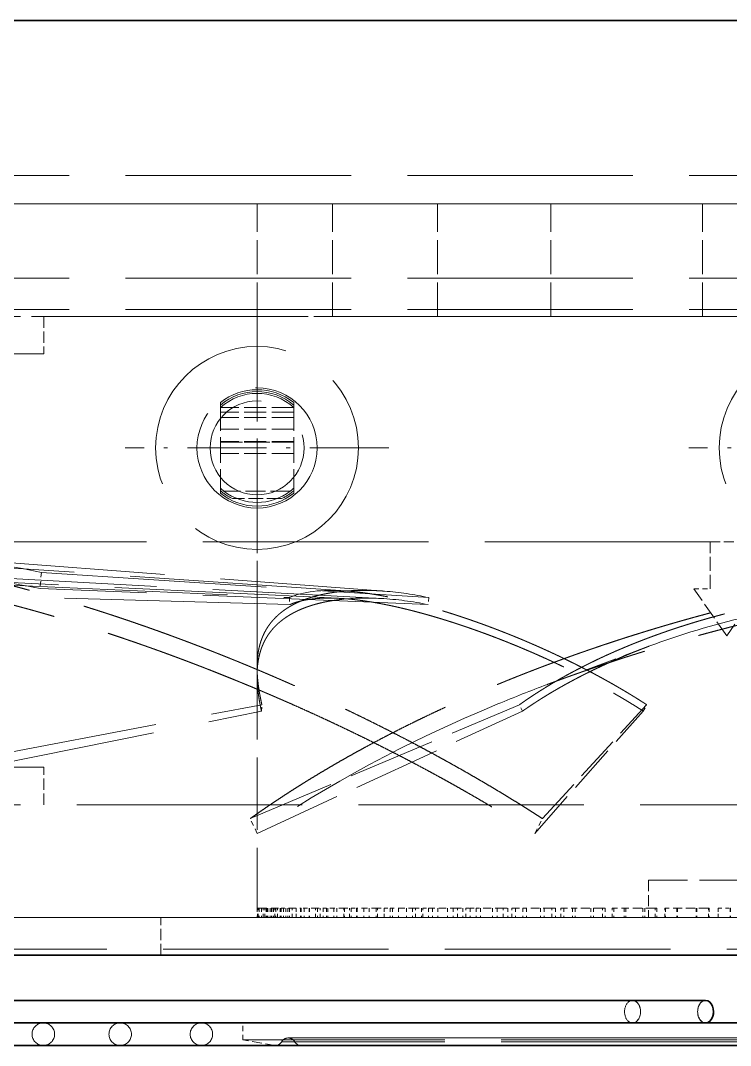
# Model space of a CAD drawing. Extents: x 23 to 587, y 4 to 413.
# Drawn here: x 293.61 to 312.51, y 299.08 to 326.36 of the extents above; entities that cross this region are included whole.
import ezdxf

# ---------------------------------------------------------------- set-up
doc = ezdxf.new("R2010")
doc.units = 0
doc.linetypes.add('DASHDOT', pattern=[18.5, 12, -3, 0.5, -3])
doc.linetypes.add('DASHED', pattern=[15, 12, -3])
doc.layers.get('0').update_dxf_attribs({"lineweight": 13})

# ---------------------------------------------------------------- blocks, each defined once
blk = doc.blocks.new('BLOCK390')
at = {"color": 7, "linetype": 'DASHDOT', "lineweight": 13, "ltscale": 0.351}
for p, q in [((389.39, -81.78), (389.39, -95.82)), ((396.41, -88.8), (382.37, -88.8))]:
    blk.add_line(p, q, dxfattribs=at)
blk = doc.blocks.new('BLOCK392')
at = {"color": 7, "linetype": 'DASHDOT', "lineweight": 13, "ltscale": 0.351}
for p, q in [((419.39, -81.78), (419.39, -95.82)), ((426.41, -88.8), (412.37, -88.8))]:
    blk.add_line(p, q, dxfattribs=at)
blk = doc.blocks.new('BLOCK398')
at = {"color": 7, "lineweight": 35}
for p, q in [((-67.61, -66.05), (556.39, -66.05)), ((-65.61, -115.8), (554.39, -115.8)), ((369.756, -118.208), (413.267, -118.208)), ((414.39, -119.408), (365.39, -119.408)), ((463.39, -119.408), (414.39, -119.408)), ((365.274, -120.608), (414.39, -120.608)), ((414.39, -120.608), (365.274, -120.608)), ((365.274, -120.608), (414.39, -120.608)), ((414.39, -120.608), (365.274, -120.608)), ((365.274, -120.608), (414.39, -120.608)), ((414.39, -120.608), (365.274, -120.608)), ((367.96, -120.608), (414.39, -120.608)), ((414.39, -120.608), (367.96, -120.608)), ((373.128, -120.608), (414.39, -120.608)), ((414.39, -120.608), (373.128, -120.608)), ((378.01, -120.608), (414.39, -120.608)), ((414.39, -120.608), (378.01, -120.608)), ((382.105, -120.608), (414.39, -120.608)), ((414.39, -120.608), (382.105, -120.608)), ((386.425, -120.608), (414.39, -120.608)), ((414.39, -120.608), (386.425, -120.608)), ((414.39, -120.608), (390.354, -120.608)), ((414.39, -120.608), (390.354, -120.608)), ((414.39, -120.608), (391.739, -120.608)), ((463.506, -120.608), (414.39, -120.608)), ((414.39, -120.608), (463.506, -120.608)), ((463.506, -120.608), (414.39, -120.608)), ((414.39, -120.608), (463.506, -120.608)), ((463.506, -120.608), (414.39, -120.608)), ((414.39, -120.608), (463.506, -120.608)), ((460.82, -120.608), (414.39, -120.608)), ((414.39, -120.608), (460.82, -120.608)), ((455.652, -120.608), (414.39, -120.608)), ((414.39, -120.608), (455.652, -120.608)), ((450.77, -120.608), (414.39, -120.608)), ((414.39, -120.608), (450.77, -120.608)), ((446.676, -120.608), (414.39, -120.608)), ((414.39, -120.608), (446.676, -120.608)), ((442.356, -120.608), (414.39, -120.608)), ((414.39, -120.608), (442.356, -120.608)), ((438.426, -120.608), (414.39, -120.608)), ((438.426, -120.608), (414.39, -120.608)), ((437.041, -120.608), (414.39, -120.608))]:
    blk.add_line(p, q, dxfattribs=at)
at = {"color": 7, "linetype": 'DASHED', "lineweight": 13}
for p, q in [((454.39, -74.3), (374.39, -74.3)), ((14.39, -75.8), (474.39, -75.8)), ((466.79, -75.8), (361.99, -75.8)), ((454.39, -75.8), (374.39, -75.8)), ((-67.61, -79.759), (556.39, -79.759)), ((-67.61, -79.759), (556.39, -79.759)), ((-67.61, -81.441), (556.39, -81.441)), ((389.39, -81.8), (360.079, -81.8)), ((466.79, -81.8), (361.99, -81.8)), ((416.275, -81.8), (393.41, -81.8)), ((413.508, -93.8), (294.39, -93.8)), ((367.673, -94.601), (394.079, -96.409)), ((372.492, -94.636), (396.173, -96.424)), ((360.848, -95.431), (391.111, -96.77)), ((377.907, -95.431), (398.528, -96.77)), ((366.838, -95.511), (393.715, -96.805)), ((372.049, -95.531), (395.981, -96.814)), ((391.125, -97.142), (360.881, -96.287)), ((398.497, -97.142), (377.836, -96.287)), ((357.476, -108.534), (389.645, -102.467)), ((357.417, -109.316), (389.619, -102.807)), ((466.79, -107.8), (361.99, -107.8)), ((-65.61, -113.8), (554.39, -113.8)), ((466.79, -113.8), (361.99, -113.8)), ((-65.61, -115.482), (554.39, -115.482)), ((365.817, -118.208), (409.378, -118.208)), ((368.499, -118.208), (409.378, -118.208)), ((369.706, -118.208), (413.267, -118.208)), ((353.99, -119.408), (414.39, -119.408)), ((358.326, -119.408), (414.39, -119.408)), ((414.39, -119.408), (358.326, -119.408)), ((362.905, -119.408), (414.39, -119.408)), ((414.39, -119.408), (362.905, -119.408)), ((365.817, -119.408), (409.378, -119.408)), ((367.96, -119.408), (414.39, -119.408)), ((414.39, -119.408), (367.96, -119.408)), ((369.706, -119.408), (413.267, -119.408)), ((369.805, -119.408), (409.378, -119.408)), ((373.128, -119.408), (414.39, -119.408)), ((414.39, -119.408), (373.128, -119.408)), ((373.697, -119.408), (413.267, -119.408)), ((378.01, -119.408), (414.39, -119.408)), ((414.39, -119.408), (378.01, -119.408)), ((382.105, -119.408), (414.39, -119.408)), ((414.39, -119.408), (382.105, -119.408)), ((386.425, -119.408), (414.39, -119.408)), ((414.39, -119.408), (386.425, -119.408)), ((414.39, -119.408), (388.64, -119.408)), ((414.39, -119.408), (474.79, -119.408)), ((470.454, -119.408), (414.39, -119.408)), ((414.39, -119.408), (470.454, -119.408)), ((465.875, -119.408), (414.39, -119.408)), ((414.39, -119.408), (465.875, -119.408)), ((460.82, -119.408), (414.39, -119.408)), ((414.39, -119.408), (460.82, -119.408)), ((455.652, -119.408), (414.39, -119.408)), ((414.39, -119.408), (455.652, -119.408)), ((450.77, -119.408), (414.39, -119.408)), ((414.39, -119.408), (450.77, -119.408)), ((446.676, -119.408), (414.39, -119.408)), ((414.39, -119.408), (446.676, -119.408)), ((442.356, -119.408), (414.39, -119.408)), ((414.39, -119.408), (442.356, -119.408)), ((440.14, -119.408), (414.39, -119.408)), ((414.39, -120.306), (388.64, -120.306)), ((414.39, -120.306), (388.64, -120.306)), ((414.39, -120.408), (390.7, -120.408)), ((414.39, -120.408), (390.7, -120.408)), ((391.047, -120.208), (414.39, -120.208)), ((414.39, -120.208), (391.047, -120.208)), ((414.39, -120.408), (391.393, -120.408)), ((414.39, -120.408), (391.393, -120.408)), ((437.733, -120.208), (414.39, -120.208)), ((414.39, -120.208), (437.733, -120.208)), ((440.14, -120.306), (414.39, -120.306)), ((440.14, -120.306), (414.39, -120.306)), ((438.08, -120.408), (414.39, -120.408)), ((438.08, -120.408), (414.39, -120.408)), ((437.387, -120.408), (414.39, -120.408)), ((437.387, -120.408), (414.39, -120.408))]:
    blk.add_line(p, q, dxfattribs=at)
at = {"color": 7, "linetype": 'DASHED', "lineweight": 13, "ltscale": 0.15}
for p, q in [((389.39, -81.8), (389.39, -75.8)), ((393.41, -81.8), (393.41, -75.8)), ((398.996, -81.8), (398.996, -75.8)), ((405.028, -81.8), (405.028, -75.8)), ((413.105, -81.8), (413.105, -75.8))]:
    blk.add_line(p, q, dxfattribs=at)
at = {"color": 7, "linetype": 'DASHED', "lineweight": 13, "ltscale": 0.05}
for p, q in [((378.036, -81.8), (378.036, -83.8)), ((378.036, -81.8), (378.036, -83.8)), ((378.036, -107.8), (378.036, -105.8)), ((378.036, -107.8), (378.036, -105.8)), ((410.223, -111.8), (410.223, -113.8)), ((384.27, -115.8), (384.27, -113.8)), ((384.27, -115.8), (384.27, -113.8))]:
    blk.add_line(p, q, dxfattribs=at)
at = {"color": 7, "linetype": 'DASHED', "lineweight": 13, "ltscale": 0.100511}
blk.add_line((389.39, -81.8), (393.41, -81.8), dxfattribs=at)
at = {"color": 7, "linetype": 'DASHED', "lineweight": 13, "ltscale": 0.466914}
blk.add_line((389.39, -81.8), (389.39, -100.477), dxfattribs=at)
at = {"color": 7, "linetype": 'DASHED', "lineweight": 13, "ltscale": 0.28117}
blk.add_line((405.028, -81.8), (416.275, -81.8), dxfattribs=at)
at = {"color": 7, "linetype": 'DASHED', "lineweight": 13, "ltscale": 0.266794}
for p, q in [((367.364, -83.8), (378.036, -83.8)), ((367.364, -105.8), (378.036, -105.8))]:
    blk.add_line(p, q, dxfattribs=at)
at = {"color": 7, "linetype": 'DASHED', "lineweight": 13, "ltscale": 0.003252}
for p, q in [((387.44, -86.52), (387.44, -86.39)), ((391.34, -86.52), (391.34, -86.39)), ((387.44, -91.21), (387.44, -91.08)), ((391.34, -91.21), (391.34, -91.08))]:
    blk.add_line(p, q, dxfattribs=at)
at = {"color": 7, "linetype": 'DASHED', "lineweight": 13, "ltscale": 0.11399}
for p, q in [((387.44, -86.52), (387.44, -91.08)), ((391.34, -86.52), (391.34, -91.08))]:
    blk.add_line(p, q, dxfattribs=at)
at = {"color": 7, "linetype": 'DASHED', "lineweight": 13, "ltscale": 0.0975}
for p, q in [((391.34, -86.653), (387.44, -86.653)), ((391.34, -86.9), (387.44, -86.9)), ((391.34, -87.184), (387.44, -87.184)), ((391.34, -87.8), (387.44, -87.8)), ((391.34, -88.455), (387.44, -88.455)), ((387.44, -88.499), (391.34, -88.499)), ((391.34, -88.5), (387.44, -88.5)), ((391.34, -89.1), (387.44, -89.1))]:
    blk.add_line(p, q, dxfattribs=at)
at = {"color": 7, "linetype": 'DASHED', "lineweight": 13, "ltscale": 0.088318}
blk.add_line((391.156, -91.1), (387.624, -91.1), dxfattribs=at)
at = {"color": 7, "linetype": 'DASHED', "lineweight": 13, "ltscale": 0.065383}
blk.add_line((390.698, -91.5), (388.082, -91.5), dxfattribs=at)
at = {"color": 7, "linetype": 'DASHED', "lineweight": 13, "ltscale": 0.044082}
blk.add_line((413.508, -93.8), (415.272, -93.8), dxfattribs=at)
at = {"color": 7, "linetype": 'DASHED', "lineweight": 13, "ltscale": 0.0625}
blk.add_line((413.508, -96.3), (413.508, -93.8), dxfattribs=at)
at = {"color": 7, "linetype": 'DASHED', "lineweight": 13, "ltscale": 0.021477}
blk.add_line((377.907, -95.431), (377.837, -96.287), dxfattribs=at)
at = {"color": 7, "linetype": 'DASHED', "lineweight": 13, "ltscale": 0.021722}
blk.add_line((412.64, -96.3), (413.508, -96.3), dxfattribs=at)
at = {"color": 7, "linetype": 'DASHED', "lineweight": 13, "ltscale": 0.076298}
for p, q in [((414.39, -98.8), (412.64, -96.3)), ((416.141, -96.3), (414.39, -98.8))]:
    blk.add_line(p, q, dxfattribs=at)
at = {"color": 7, "linetype": 'DASHED', "lineweight": 13, "ltscale": 0.009313}
blk.add_line((391.111, -96.77), (391.125, -97.142), dxfattribs=at)
at = {"color": 7, "linetype": 'DASHED', "lineweight": 13, "ltscale": 0.009338}
blk.add_line((398.528, -96.77), (398.497, -97.142), dxfattribs=at)
at = {"color": 7, "linetype": 'DASHED', "lineweight": 13, "ltscale": 0.144112}
blk.add_line((404.844, -101.39), (410.24, -99.361), dxfattribs=at)
at = {"color": 7, "linetype": 'DASHED', "lineweight": 13, "ltscale": 0.320586}
blk.add_line((389.39, -100.477), (389.39, -113.3), dxfattribs=at)
at = {"color": 7, "linetype": 'DASHED', "lineweight": 13, "ltscale": 0.389281}
blk.add_line((389.018, -108.534), (403.359, -102.467), dxfattribs=at)
at = {"color": 7, "linetype": 'DASHED', "lineweight": 13, "ltscale": 0.008524}
blk.add_line((389.619, -102.807), (389.645, -102.467), dxfattribs=at)
at = {"color": 7, "linetype": 'DASHED', "lineweight": 13, "ltscale": 0.009447}
blk.add_line((403.524, -102.807), (403.359, -102.467), dxfattribs=at)
at = {"color": 7, "linetype": 'DASHED', "lineweight": 13, "ltscale": 0.205411}
blk.add_line((404.587, -108.534), (410.128, -102.467), dxfattribs=at)
at = {"color": 7, "linetype": 'DASHED', "lineweight": 13, "ltscale": 0.009625}
blk.add_line((409.947, -102.807), (410.128, -102.467), dxfattribs=at)
at = {"color": 7, "linetype": 'DASHED', "lineweight": 13, "ltscale": 0.388846}
blk.add_line((389.397, -109.316), (403.524, -102.807), dxfattribs=at)
at = {"color": 7, "linetype": 'DASHED', "lineweight": 13, "ltscale": 0.217551}
blk.add_line((404.172, -109.316), (409.947, -102.807), dxfattribs=at)
at = {"color": 7, "linetype": 'DASHED', "lineweight": 13, "ltscale": 0.021727}
blk.add_line((389.397, -109.316), (389.018, -108.534), dxfattribs=at)
at = {"color": 7, "linetype": 'DASHED', "lineweight": 13, "ltscale": 0.022136}
blk.add_line((404.172, -109.316), (404.587, -108.534), dxfattribs=at)
at = {"color": 7, "linetype": 'DASHED', "lineweight": 13, "ltscale": 9.05629e-05}
blk.add_line((410.227, -111.8), (410.223, -111.8), dxfattribs=at)
at = {"color": 7, "linetype": 'DASHED', "lineweight": 13, "ltscale": 0.208243}
blk.add_line((418.557, -111.8), (410.227, -111.8), dxfattribs=at)
at = {"color": 7, "linetype": 'DASHED', "lineweight": 13, "ltscale": 0.000683011}
blk.add_line((389.417, -113.3), (389.39, -113.3), dxfattribs=at)
at = {"color": 7, "linetype": 'DASHED', "lineweight": 13, "ltscale": 0.0125}
for p, q in [((389.395, -113.3), (389.395, -113.8)), ((389.417, -113.8), (389.417, -113.3)), ((389.447, -113.8), (389.447, -113.3)), ((389.5, -113.3), (389.5, -113.8)), ((389.617, -113.3), (389.617, -113.8)), ((389.713, -113.8), (389.713, -113.3)), ((389.802, -113.8), (389.802, -113.3)), ((389.866, -113.3), (389.866, -113.8)), ((389.888, -113.3), (389.888, -113.8)), ((389.915, -113.3), (389.915, -113.8)), ((389.929, -113.3), (389.929, -113.8)), ((389.967, -113.3), (389.967, -113.8)), ((390.085, -113.3), (390.085, -113.8)), ((390.161, -113.3), (390.161, -113.8)), ((390.18, -113.3), (390.18, -113.8)), ((390.262, -113.3), (390.262, -113.8)), ((390.331, -113.8), (390.331, -113.3)), ((390.386, -113.3), (390.386, -113.8)), ((390.477, -113.8), (390.477, -113.3)), ((390.621, -113.3), (390.621, -113.8)), ((390.677, -113.3), (390.677, -113.8)), ((390.788, -113.3), (390.788, -113.8)), ((390.923, -113.3), (390.923, -113.8)), ((391.021, -113.3), (391.021, -113.8)), ((391.118, -113.3), (391.118, -113.8)), ((391.262, -113.8), (391.262, -113.3)), ((391.464, -113.8), (391.464, -113.3)), ((391.466, -113.3), (391.466, -113.8)), ((391.704, -113.3), (391.704, -113.8)), ((391.734, -113.3), (391.734, -113.8)), ((391.889, -113.3), (391.889, -113.8)), ((392.154, -113.3), (392.154, -113.8)), ((392.186, -113.3), (392.186, -113.8)), ((392.495, -113.8), (392.495, -113.3)), ((392.611, -113.3), (392.611, -113.8)), ((392.75, -113.8), (392.75, -113.3)), ((392.915, -113.3), (392.915, -113.8)), ((393.086, -113.3), (393.086, -113.8)), ((393.149, -113.3), (393.149, -113.8)), ((393.479, -113.3), (393.479, -113.8)), ((393.64, -113.3), (393.64, -113.8)), ((394.013, -113.8), (394.013, -113.3)), ((394.039, -113.3), (394.039, -113.8)), ((394.318, -113.8), (394.318, -113.3)), ((394.406, -113.3), (394.406, -113.8)), ((394.686, -113.3), (394.686, -113.8)), ((394.717, -113.3), (394.717, -113.8)), ((395.077, -113.3), (395.077, -113.8)), ((395.364, -113.3), (395.364, -113.8)), ((395.733, -113.3), (395.733, -113.8)), ((395.797, -113.8), (395.797, -113.3)), ((396.148, -113.8), (396.148, -113.3)), ((396.158, -113.3), (396.158, -113.8)), ((396.48, -113.3), (396.48, -113.8)), ((396.603, -113.3), (396.603, -113.8)), ((396.927, -113.3), (396.927, -113.8)), ((397.337, -113.3), (397.337, -113.8)), ((397.67, -113.3), (397.67, -113.8)), ((397.824, -113.8), (397.824, -113.3)), ((398.147, -113.3), (398.147, -113.8)), ((398.215, -113.8), (398.215, -113.3)), ((398.508, -113.3), (398.508, -113.8)), ((398.722, -113.3), (398.722, -113.8)), ((399.004, -113.3), (399.004, -113.8)), ((399.532, -113.3), (399.532, -113.8)), ((399.825, -113.3), (399.825, -113.8)), ((400.066, -113.8), (400.066, -113.3)), ((400.348, -113.3), (400.348, -113.8)), ((400.494, -113.8), (400.494, -113.3)), ((400.742, -113.3), (400.742, -113.8)), ((401.045, -113.3), (401.045, -113.8)), ((401.282, -113.3), (401.282, -113.8)), ((401.921, -113.3), (401.921, -113.8)), ((402.169, -113.3), (402.169, -113.8)), ((402.495, -113.8), (402.495, -113.3)), ((402.733, -113.3), (402.733, -113.8)), ((402.953, -113.8), (402.953, -113.3)), ((403.154, -113.3), (403.154, -113.8)), ((403.541, -113.3), (403.541, -113.8)), ((403.731, -113.3), (403.731, -113.8)), ((404.472, -113.3), (404.472, -113.8)), ((404.674, -113.3), (404.674, -113.8)), ((405.079, -113.8), (405.079, -113.3)), ((405.269, -113.3), (405.269, -113.8)), ((405.562, -113.8), (405.562, -113.3)), ((405.713, -113.3), (405.713, -113.8)), ((406.18, -113.3), (406.18, -113.8)), ((406.319, -113.3), (406.319, -113.8)), ((407.153, -113.3), (407.153, -113.8)), ((407.304, -113.3), (407.304, -113.8)), ((407.784, -113.8), (407.784, -113.3)), ((407.924, -113.3), (407.924, -113.8)), ((408.286, -113.8), (408.286, -113.3)), ((408.385, -113.3), (408.385, -113.8)), ((408.925, -113.3), (408.925, -113.8)), ((409.012, -113.3), (409.012, -113.8)), ((409.928, -113.3), (409.928, -113.8)), ((410.027, -113.3), (410.027, -113.8)), ((410.576, -113.8), (410.576, -113.3)), ((410.663, -113.3), (410.663, -113.8)), ((411.089, -113.8), (411.089, -113.3)), ((411.135, -113.3), (411.135, -113.8)), ((411.741, -113.3), (411.741, -113.8)), ((411.775, -113.3), (411.775, -113.8)), ((412.761, -113.3), (412.761, -113.8)), ((412.807, -113.3), (412.807, -113.8)), ((413.417, -113.8), (413.417, -113.3)), ((413.451, -113.3), (413.451, -113.8)), ((413.928, -113.3), (413.928, -113.8)), ((413.935, -113.8), (413.935, -113.3)), ((414.573, -113.3), (414.573, -113.8)), ((414.592, -113.3), (414.592, -113.8))]:
    blk.add_line(p, q, dxfattribs=at)
at = {"color": 7, "linetype": 'DASHED', "lineweight": 13, "ltscale": 0.002063}
for p, q in [((389.417, -113.3), (389.5, -113.3)), ((389.417, -113.8), (389.5, -113.8))]:
    blk.add_line(p, q, dxfattribs=at)
at = {"color": 7, "linetype": 'DASHED', "lineweight": 13, "ltscale": 0.005337}
for p, q in [((389.713, -113.3), (389.5, -113.3)), ((389.713, -113.8), (389.5, -113.8))]:
    blk.add_line(p, q, dxfattribs=at)
at = {"color": 7, "linetype": 'DASHED', "lineweight": 13, "ltscale": 0.00539}
for p, q in [((389.713, -113.3), (389.929, -113.3)), ((389.713, -113.8), (389.929, -113.8))]:
    blk.add_line(p, q, dxfattribs=at)
at = {"color": 7, "linetype": 'DASHED', "lineweight": 13, "ltscale": 0.010052}
for p, q in [((390.331, -113.3), (389.929, -113.3)), ((390.331, -113.8), (389.929, -113.8))]:
    blk.add_line(p, q, dxfattribs=at)
at = {"color": 7, "linetype": 'DASHED', "lineweight": 13, "ltscale": 0.008647}
for p, q in [((390.331, -113.3), (390.677, -113.3)), ((390.331, -113.8), (390.677, -113.8))]:
    blk.add_line(p, q, dxfattribs=at)
at = {"color": 7, "linetype": 'DASHED', "lineweight": 13, "ltscale": 0.014636}
blk.add_line((391.262, -113.3), (390.677, -113.3), dxfattribs=at)
at = {"color": 7, "linetype": 'DASHED', "lineweight": 13, "ltscale": 0.011036}
for p, q in [((391.262, -113.3), (391.704, -113.3)), ((391.118, -113.8), (390.677, -113.8))]:
    blk.add_line(p, q, dxfattribs=at)
at = {"color": 7, "linetype": 'DASHED', "lineweight": 13, "ltscale": 0.000755762}
blk.add_line((391.704, -113.3), (391.734, -113.3), dxfattribs=at)
at = {"color": 7, "linetype": 'DASHED', "lineweight": 13, "ltscale": 0.019029}
blk.add_line((392.495, -113.3), (391.734, -113.3), dxfattribs=at)
at = {"color": 7, "linetype": 'DASHED', "lineweight": 13, "ltscale": 0.010497}
for p, q in [((392.495, -113.3), (392.915, -113.3)), ((392.154, -113.8), (391.734, -113.8))]:
    blk.add_line(p, q, dxfattribs=at)
at = {"color": 7, "linetype": 'DASHED', "lineweight": 13, "ltscale": 0.004286}
blk.add_line((392.915, -113.3), (393.086, -113.3), dxfattribs=at)
at = {"color": 7, "linetype": 'DASHED', "lineweight": 13, "ltscale": 0.023174}
blk.add_line((394.013, -113.3), (393.086, -113.3), dxfattribs=at)
at = {"color": 7, "linetype": 'DASHED', "lineweight": 13, "ltscale": 0.00982}
for p, q in [((394.013, -113.3), (394.406, -113.3)), ((393.479, -113.8), (393.086, -113.8))]:
    blk.add_line(p, q, dxfattribs=at)
at = {"color": 7, "linetype": 'DASHED', "lineweight": 13, "ltscale": 0.007006}
blk.add_line((394.406, -113.3), (394.686, -113.3), dxfattribs=at)
at = {"color": 7, "linetype": 'DASHED', "lineweight": 13, "ltscale": 0.000754176}
blk.add_line((394.686, -113.3), (394.717, -113.3), dxfattribs=at)
at = {"color": 7, "linetype": 'DASHED', "lineweight": 13, "ltscale": 0.027017}
blk.add_line((395.797, -113.3), (394.717, -113.3), dxfattribs=at)
at = {"color": 7, "linetype": 'DASHED', "lineweight": 13, "ltscale": 0.009016}
for p, q in [((395.797, -113.3), (396.158, -113.3)), ((395.077, -113.8), (394.717, -113.8))]:
    blk.add_line(p, q, dxfattribs=at)
at = {"color": 7, "linetype": 'DASHED', "lineweight": 13, "ltscale": 0.00806}
blk.add_line((396.158, -113.3), (396.48, -113.3), dxfattribs=at)
at = {"color": 7, "linetype": 'DASHED', "lineweight": 13, "ltscale": 0.003074}
blk.add_line((396.48, -113.3), (396.603, -113.3), dxfattribs=at)
at = {"color": 7, "linetype": 'DASHED', "lineweight": 13, "ltscale": 0.030508}
blk.add_line((397.824, -113.3), (396.603, -113.3), dxfattribs=at)
at = {"color": 7, "linetype": 'DASHED', "lineweight": 13, "ltscale": 0.008094}
for p, q in [((397.824, -113.3), (398.147, -113.3)), ((396.927, -113.8), (396.603, -113.8))]:
    blk.add_line(p, q, dxfattribs=at)
at = {"color": 7, "linetype": 'DASHED', "lineweight": 13, "ltscale": 0.007311}
blk.add_line((398.215, -113.3), (398.508, -113.3), dxfattribs=at)
at = {"color": 7, "linetype": 'DASHED', "lineweight": 13, "ltscale": 0.005353}
blk.add_line((398.508, -113.3), (398.722, -113.3), dxfattribs=at)
at = {"color": 7, "linetype": 'DASHED', "lineweight": 13, "ltscale": 0.033601}
blk.add_line((400.066, -113.3), (398.722, -113.3), dxfattribs=at)
at = {"color": 7, "linetype": 'DASHED', "lineweight": 13, "ltscale": 0.007066}
for p, q in [((400.066, -113.3), (400.348, -113.3)), ((399.004, -113.8), (398.722, -113.8))]:
    blk.add_line(p, q, dxfattribs=at)
at = {"color": 7, "linetype": 'DASHED', "lineweight": 13, "ltscale": 0.006212}
blk.add_line((400.494, -113.3), (400.742, -113.3), dxfattribs=at)
at = {"color": 7, "linetype": 'DASHED', "lineweight": 13, "ltscale": 0.007563}
blk.add_line((400.742, -113.3), (401.045, -113.3), dxfattribs=at)
at = {"color": 7, "linetype": 'DASHED', "lineweight": 13, "ltscale": 0.036256}
blk.add_line((402.495, -113.3), (401.045, -113.3), dxfattribs=at)
at = {"color": 7, "linetype": 'DASHED', "lineweight": 13, "ltscale": 0.005947}
for p, q in [((402.495, -113.3), (402.733, -113.3)), ((401.282, -113.8), (401.045, -113.8))]:
    blk.add_line(p, q, dxfattribs=at)
at = {"color": 7, "linetype": 'DASHED', "lineweight": 13, "ltscale": 0.005031}
blk.add_line((402.953, -113.3), (403.154, -113.3), dxfattribs=at)
at = {"color": 7, "linetype": 'DASHED', "lineweight": 13, "ltscale": 0.009674}
blk.add_line((403.154, -113.3), (403.541, -113.3), dxfattribs=at)
at = {"color": 7, "linetype": 'DASHED', "lineweight": 13, "ltscale": 0.038438}
blk.add_line((405.079, -113.3), (403.541, -113.3), dxfattribs=at)
at = {"color": 7, "linetype": 'DASHED', "lineweight": 13, "ltscale": 0.00475}
for p, q in [((405.079, -113.3), (405.269, -113.3)), ((403.731, -113.8), (403.541, -113.8))]:
    blk.add_line(p, q, dxfattribs=at)
at = {"color": 7, "linetype": 'DASHED', "lineweight": 13, "ltscale": 0.003785}
blk.add_line((405.562, -113.3), (405.713, -113.3), dxfattribs=at)
at = {"color": 7, "linetype": 'DASHED', "lineweight": 13, "ltscale": 0.011659}
blk.add_line((405.713, -113.3), (406.18, -113.3), dxfattribs=at)
at = {"color": 7, "linetype": 'DASHED', "lineweight": 13, "ltscale": 0.040119}
blk.add_line((407.784, -113.3), (406.18, -113.3), dxfattribs=at)
at = {"color": 7, "linetype": 'DASHED', "lineweight": 13, "ltscale": 0.003491}
for p, q in [((407.784, -113.3), (407.924, -113.3)), ((406.319, -113.8), (406.18, -113.8))]:
    blk.add_line(p, q, dxfattribs=at)
at = {"color": 7, "linetype": 'DASHED', "lineweight": 13, "ltscale": 0.00249}
blk.add_line((408.286, -113.3), (408.385, -113.3), dxfattribs=at)
at = {"color": 7, "linetype": 'DASHED', "lineweight": 13, "ltscale": 0.013492}
blk.add_line((408.385, -113.3), (408.925, -113.3), dxfattribs=at)
at = {"color": 7, "linetype": 'DASHED', "lineweight": 13, "ltscale": 0.041278}
blk.add_line((410.576, -113.3), (408.925, -113.3), dxfattribs=at)
at = {"color": 7, "linetype": 'DASHED', "lineweight": 13, "ltscale": 0.002186}
for p, q in [((410.576, -113.3), (410.663, -113.3)), ((409.012, -113.8), (408.925, -113.8))]:
    blk.add_line(p, q, dxfattribs=at)
at = {"color": 7, "linetype": 'DASHED', "lineweight": 13, "ltscale": 0.001162}
blk.add_line((411.089, -113.3), (411.135, -113.3), dxfattribs=at)
at = {"color": 7, "linetype": 'DASHED', "lineweight": 13, "ltscale": 0.01515}
blk.add_line((411.135, -113.3), (411.741, -113.3), dxfattribs=at)
at = {"color": 7, "linetype": 'DASHED', "lineweight": 13, "ltscale": 0.041898}
blk.add_line((413.417, -113.3), (411.741, -113.3), dxfattribs=at)
at = {"color": 7, "linetype": 'DASHED', "lineweight": 13, "ltscale": 0.000853289}
for p, q in [((413.417, -113.3), (413.451, -113.3)), ((411.775, -113.8), (411.741, -113.8))]:
    blk.add_line(p, q, dxfattribs=at)
at = {"color": 7, "linetype": 'DASHED', "lineweight": 13, "ltscale": 0.016118}
blk.add_line((413.928, -113.3), (414.573, -113.3), dxfattribs=at)
at = {"color": 7, "linetype": 'DASHED', "lineweight": 13, "ltscale": 0.000490845}
blk.add_line((414.573, -113.3), (414.592, -113.3), dxfattribs=at)
at = {"color": 7, "lineweight": 13}
blk.add_line((-65.61, -113.8), (554.39, -113.8), dxfattribs=at)
at = {"color": 7, "linetype": 'DASHED', "lineweight": 13, "ltscale": 0.00055209}
blk.add_line((389.417, -113.8), (389.395, -113.8), dxfattribs=at)
at = {"color": 7, "linetype": 'DASHED', "lineweight": 13, "ltscale": 0.0036}
blk.add_line((391.262, -113.8), (391.118, -113.8), dxfattribs=at)
at = {"color": 7, "linetype": 'DASHED', "lineweight": 13, "ltscale": 0.011792}
blk.add_line((391.262, -113.8), (391.734, -113.8), dxfattribs=at)
at = {"color": 7, "linetype": 'DASHED', "lineweight": 13, "ltscale": 0.008532}
blk.add_line((392.495, -113.8), (392.154, -113.8), dxfattribs=at)
at = {"color": 7, "linetype": 'DASHED', "lineweight": 13, "ltscale": 0.014783}
blk.add_line((392.495, -113.8), (393.086, -113.8), dxfattribs=at)
at = {"color": 7, "linetype": 'DASHED', "lineweight": 13, "ltscale": 0.013354}
blk.add_line((394.013, -113.8), (393.479, -113.8), dxfattribs=at)
at = {"color": 7, "linetype": 'DASHED', "lineweight": 13, "ltscale": 0.017581}
blk.add_line((394.013, -113.8), (394.717, -113.8), dxfattribs=at)
at = {"color": 7, "linetype": 'DASHED', "lineweight": 13, "ltscale": 0.018001}
blk.add_line((395.797, -113.8), (395.077, -113.8), dxfattribs=at)
at = {"color": 7, "linetype": 'DASHED', "lineweight": 13, "ltscale": 0.020149}
blk.add_line((395.797, -113.8), (396.603, -113.8), dxfattribs=at)
at = {"color": 7, "linetype": 'DASHED', "lineweight": 13, "ltscale": 0.022414}
blk.add_line((397.824, -113.8), (396.927, -113.8), dxfattribs=at)
at = {"color": 7, "linetype": 'DASHED', "lineweight": 13, "ltscale": 0.022456}
blk.add_line((397.824, -113.8), (398.722, -113.8), dxfattribs=at)
at = {"color": 7, "linetype": 'DASHED', "lineweight": 13, "ltscale": 0.026534}
blk.add_line((400.066, -113.8), (399.004, -113.8), dxfattribs=at)
at = {"color": 7, "linetype": 'DASHED', "lineweight": 13, "ltscale": 0.024469}
blk.add_line((400.066, -113.8), (401.045, -113.8), dxfattribs=at)
at = {"color": 7, "linetype": 'DASHED', "lineweight": 13, "ltscale": 0.030309}
blk.add_line((402.495, -113.8), (401.282, -113.8), dxfattribs=at)
at = {"color": 7, "linetype": 'DASHED', "lineweight": 13, "ltscale": 0.026163}
blk.add_line((402.495, -113.8), (403.541, -113.8), dxfattribs=at)
at = {"color": 7, "linetype": 'DASHED', "lineweight": 13, "ltscale": 0.033688}
blk.add_line((405.079, -113.8), (403.731, -113.8), dxfattribs=at)
at = {"color": 7, "linetype": 'DASHED', "lineweight": 13, "ltscale": 0.027517}
blk.add_line((405.079, -113.8), (406.18, -113.8), dxfattribs=at)
at = {"color": 7, "linetype": 'DASHED', "lineweight": 13, "ltscale": 0.036629}
blk.add_line((407.784, -113.8), (406.319, -113.8), dxfattribs=at)
at = {"color": 7, "linetype": 'DASHED', "lineweight": 13, "ltscale": 0.028511}
blk.add_line((407.784, -113.8), (408.925, -113.8), dxfattribs=at)
at = {"color": 7, "linetype": 'DASHED', "lineweight": 13, "ltscale": 0.039091}
blk.add_line((410.576, -113.8), (409.012, -113.8), dxfattribs=at)
at = {"color": 7, "linetype": 'DASHED', "lineweight": 13, "ltscale": 0.029134}
blk.add_line((410.576, -113.8), (411.741, -113.8), dxfattribs=at)
at = {"color": 7, "linetype": 'DASHED', "lineweight": 13, "ltscale": 0.041045}
blk.add_line((413.417, -113.8), (411.775, -113.8), dxfattribs=at)
at = {"color": 7, "linetype": 'DASHED', "lineweight": 13, "ltscale": 0.029377}
blk.add_line((413.417, -113.8), (414.592, -113.8), dxfattribs=at)
at = {"color": 7, "linetype": 'DASHED', "lineweight": 13, "ltscale": 0.022445}
blk.add_line((388.64, -120.306), (388.64, -119.408), dxfattribs=at)
at = {"color": 7, "linetype": 'DASHED', "lineweight": 13, "ltscale": 0.043505}
blk.add_line((390.354, -120.608), (388.64, -120.306), dxfattribs=at)
at = {"color": 7, "linetype": 'DASHED', "lineweight": 13}
for centre, radius in [((389.39, -88.8), 5.4), ((419.39, -88.8), 5.4), ((389.39, -88.8), 3.2), ((389.39, -88.8), 2.5)]:
    blk.add_circle(centre, radius, dxfattribs=at)
for centre, radius, start, end in [((389.39, -88.8), 3.1, 51.0212, 128.9788), ((389.39, -88.8), 3, 49.4584, 130.5416), ((389.39, -88.8), 2.9, 47.7464, 132.2536), ((389.39, -88.8), 2.9, 227.7464, 232.4765), ((389.39, -88.8), 3, 229.4584, 244.1581), ((389.39, -88.8), 2.9, 232.4765, 307.5235), ((389.39, -88.8), 3, 295.8419, 310.5416), ((389.39, -88.8), 2.9, 307.5235, 312.2536), ((389.39, -88.8), 3.1, 231.0212, 308.9788), ((369.339, -134.878), 40.366, 77.7463, 85.5206), ((369.789, -135.294), 39.828, 78.3426, 86.7467), ((394.808, -113.892), 17.522, 77.7432, 85.5443), ((393.082, -109.662), 12.872, 84.4483, 87.1798), ((395.223, -109.828), 13.036, 86.6682, 95.3624), ((395.004, -114.058), 17.273, 78.3323, 86.7591), ((424.687, -138.034), 41.284, 102.9546, 110.4838), ((434.815, -181.232), 85.282, 110.5748, 112.4783), ((378.01, -120.008), 0.6, 90, 180), ((378.01, -120.008), 0.6, 0, 90), ((382.105, -120.008), 0.6, 90, 180), ((382.105, -120.008), 0.6, 0, 90), ((386.425, -120.008), 0.6, 90, 180), ((386.425, -120.008), 0.6, 360, 90), ((378.01, -120.008), 0.6, 180, 270), ((378.01, -120.008), 0.6, 270, 360), ((382.105, -120.008), 0.6, 180, 270), ((382.105, -120.008), 0.6, 270, 360), ((386.425, -120.008), 0.6, 180, 270), ((386.425, -120.008), 0.6, 270, 0), ((390.354, -120.208), 0.4, 270, 330), ((391.047, -120.608), 0.4, 90, 150), ((391.047, -120.608), 0.4, 30, 90), ((391.739, -120.208), 0.4, 210, 270)]:
    blk.add_arc(centre, radius, start, end, dxfattribs=at)
for centre, major_axis, ratio, start_param, end_param in [((582.375, -241.057), (192.197, -143.559), 0.093315, 2.997832, 3.090564), ((449.813, -133.632), (74.853, -1.904), 0.524635, 2.273325, 2.523275), ((409.378, -118.808), (0, 0.6), 0.707107, 0, 3.152942), ((409.378, -118.808), (0, -0.6), 0.707107, 3.141593, 6.294762), ((409.378, -118.808), (0, 0.6), 0.707107, 4.712389, 6.283185), ((409.378, -118.808), (0, -0.6), 0.707107, 1.570796, 3.141593), ((413.267, -118.808), (0, -0.6), 0.707107, 3.141593, 4.712389), ((413.267, -118.808), (0, 0.6), 0.707107, 6.283185, 7.853982), ((413.267, -118.808), (0, 0.6), 0.707107, 4.712389, 6.283185), ((409.378, -118.808), (0, 0.6), 0.707107, 3.152942, 4.712389), ((409.378, -118.808), (0, -0.6), 0.707107, 0.011577, 1.570796), ((413.267, -118.808), (0, -0.6), 0.707107, 4.712389, 6.283185), ((413.267, -118.808), (0, 0.6), 0.707107, 1.570796, 3.129616)]:
    blk.add_ellipse(centre, major_axis=major_axis, ratio=ratio, start_param=start_param, end_param=end_param, dxfattribs=at)
at = {"color": 7, "lineweight": 35}
for major_axis, start_param, end_param in [((0, -0.6), 0, 3.141593), ((0, 0.6), 3.129616, 4.712389)]:
    blk.add_ellipse((413.267, -118.808), major_axis=major_axis, ratio=0.707107, start_param=start_param, end_param=end_param, dxfattribs=at)
at = {"color": 7, "linetype": 'DASHED', "lineweight": 13}
for points, knots in [([(404.587, -108.534), (402.423, -107.134), (400.188, -105.81), (397.894, -104.561), (395.161, -103.183), (392.379, -101.905), (391.976, -101.722), (391.174, -101.364), (390.37, -101.014), (389.967, -100.841), (389.157, -100.498), (388.346, -100.164), (387.941, -100), (387.128, -99.675), (386.315, -99.36), (385.923, -99.21), (384.457, -98.659), (382.998, -98.141), (381.95, -97.785), (380.4, -97.284), (378.869, -96.826), (378.369, -96.681), (377.402, -96.408), (376.446, -96.155), (375.984, -96.036), (375.098, -95.817), (374.224, -95.616), (373.805, -95.524), (372.673, -95.285), (371.576, -95.082), (370.9, -94.97), (369.829, -94.812), (368.802, -94.696), (368.419, -94.658), (368.042, -94.627), (367.673, -94.601)], [0, 0, 0, 0, 0, 0, 21.065055, 21.065055, 21.065055, 24.59008, 24.59008, 24.59008, 28.120248, 28.120248, 28.120248, 31.648938, 31.648938, 31.648938, 35.205324, 35.205324, 35.205324, 44.449292, 44.449292, 44.449292, 48.959065, 48.959065, 48.959065, 53.213524, 53.213524, 53.213524, 57.179683, 57.179683, 57.179683, 64.042793, 64.042793, 64.042793, 68.23656, 68.23656, 68.23656, 68.23656, 68.23656, 68.23656]), ([(389.018, -108.534), (391.021, -107.11), (393.145, -105.775), (395.381, -104.524), (398.068, -103.181), (400.875, -101.948), (401.23, -101.794), (401.976, -101.478), (402.728, -101.169), (403.11, -101.016), (403.877, -100.712), (404.652, -100.416), (405.051, -100.267), (405.846, -99.974), (406.645, -99.691), (407.049, -99.551), (407.869, -99.271), (408.694, -99.001), (409.107, -98.868), (410.403, -98.46), (411.71, -98.074), (412.605, -97.822), (414.422, -97.334), (416.255, -96.89), (417.185, -96.677), (418.431, -96.407), (419.681, -96.159), (419.994, -96.098), (420.622, -95.979), (421.25, -95.865), (421.565, -95.809), (422.19, -95.702), (422.815, -95.599), (423.126, -95.55), (423.747, -95.454), (424.366, -95.364), (424.676, -95.32), (426.662, -95.048), (428.629, -94.837), (430.273, -94.701), (432.655, -94.568), (434.984, -94.534), (435.724, -94.533), (436.695, -94.546), (437.654, -94.578), (437.88, -94.586), (438.338, -94.606), (438.792, -94.629), (439.011, -94.642), (439.444, -94.669), (439.876, -94.7), (440.102, -94.717), (441.332, -94.819), (442.533, -94.954), (443.507, -95.089), (444.457, -95.248), (445.384, -95.431)], [0, 0, 0, 0, 0, 0, 20.929341, 20.929341, 20.929341, 24.055911, 24.055911, 24.055911, 27.246993, 27.246993, 27.246993, 30.420874, 30.420874, 30.420874, 33.720439, 33.720439, 33.720439, 37.011696, 37.011696, 37.011696, 44.026513, 44.026513, 44.026513, 51.21489, 51.21489, 51.21489, 53.622553, 53.622553, 53.622553, 56.030217, 56.030217, 56.030217, 58.408651, 58.408651, 58.408651, 60.787085, 60.787085, 60.787085, 73.700579, 73.700579, 73.700579, 79.716406, 79.716406, 79.716406, 81.711247, 81.711247, 81.711247, 83.575133, 83.575133, 83.575133, 85.419536, 85.419536, 85.419536, 94.19091, 94.19091, 94.19091, 94.19091, 94.19091, 94.19091]), ([(366.838, -95.511), (367.559, -95.546), (368.31, -95.607), (369.085, -95.693), (370.713, -95.915), (372.436, -96.233), (373.341, -96.42), (374.738, -96.736), (376.176, -97.102), (376.662, -97.23), (377.664, -97.503), (378.677, -97.796), (379.189, -97.948), (380.225, -98.265), (381.269, -98.602), (381.789, -98.773), (382.853, -99.133), (383.922, -99.511), (384.46, -99.705), (385.54, -100.104), (386.622, -100.52), (387.183, -100.74), (388.317, -101.193), (389.451, -101.665), (390.042, -101.916), (390.629, -102.171), (391.214, -102.429)], [0, 0, 0, 0, 0, 0, 8.425721, 8.425721, 8.425721, 17.186477, 17.186477, 17.186477, 21.726245, 21.726245, 21.726245, 26.326454, 26.326454, 26.326454, 31.001243, 31.001243, 31.001243, 35.718507, 35.718507, 35.718507, 40.449149, 40.449149, 40.449149, 45.58928, 45.58928, 45.58928, 45.58928, 45.58928, 45.58928]), ([(389.645, -102.467), (389.532, -101.961), (389.447, -101.481), (389.394, -101.026), (389.368, -100.385), (389.427, -99.798), (389.456, -99.61), (389.534, -99.248), (389.652, -98.91), (389.721, -98.748), (389.905, -98.385), (390.145, -98.057), (390.3, -97.882), (390.689, -97.513), (391.169, -97.203), (391.46, -97.05), (391.977, -96.834), (392.557, -96.667), (392.783, -96.612), (393.517, -96.462), (394.328, -96.383), (394.912, -96.362), (395.527, -96.376), (396.169, -96.424)], [0, 0, 0, 0, 0, 0, 7.117197, 7.117197, 7.117197, 10.604551, 10.604551, 10.604551, 14.065958, 14.065958, 14.065958, 18.666944, 18.666944, 18.666944, 24.411426, 24.411426, 24.411426, 27.864875, 27.864875, 27.864875, 35.219931, 35.219931, 35.219931, 35.219931, 35.219931, 35.219931]), ([(410.128, -102.467), (409.443, -102.023), (408.748, -101.602), (408.045, -101.202), (406.99, -100.633), (405.929, -100.106), (405.573, -99.934), (405.045, -99.686), (404.516, -99.448), (404.341, -99.369), (403.989, -99.215), (403.639, -99.066), (403.464, -98.992), (402.946, -98.777), (402.43, -98.572), (402.079, -98.437), (401.402, -98.183), (400.733, -97.947), (400.402, -97.834), (399.749, -97.619), (399.105, -97.422), (398.788, -97.329), (398.163, -97.153), (397.551, -96.996), (397.249, -96.924), (396.66, -96.789), (396.088, -96.675), (395.809, -96.624), (395.284, -96.538), (394.778, -96.472), (394.54, -96.446), (394.307, -96.425), (394.079, -96.409)], [0, 0, 0, 0, 0, 0, 7.099994, 7.099994, 7.099994, 10.609924, 10.609924, 10.609924, 12.357536, 12.357536, 12.357536, 14.105147, 14.105147, 14.105147, 17.543836, 17.543836, 17.543836, 20.959984, 20.959984, 20.959984, 24.327927, 24.327927, 24.327927, 27.646833, 27.646833, 27.646833, 30.912118, 30.912118, 30.912118, 33.911463, 33.911463, 33.911463, 33.911463, 33.911463, 33.911463]), ([(424.625, -96.329), (423.827, -96.443), (423.027, -96.568), (422.225, -96.701), (421.017, -96.916), (419.808, -97.151), (419.402, -97.232), (418.591, -97.399), (417.782, -97.574), (417.378, -97.664), (416.168, -97.94), (414.964, -98.234), (414.164, -98.439), (412.574, -98.864), (410.997, -99.321), (410.209, -99.559), (409.041, -99.925), (407.884, -100.309), (407.499, -100.439), (406.735, -100.702), (405.975, -100.972), (405.597, -101.109), (405.22, -101.249), (404.844, -101.39)], [0, 0, 0, 0, 0, 0, 6.158712, 6.158712, 6.158712, 9.263173, 9.263173, 9.263173, 12.374859, 12.374859, 12.374859, 18.587993, 18.587993, 18.587993, 24.77377, 24.77377, 24.77377, 27.858607, 27.858607, 27.858607, 30.930874, 30.930874, 30.930874, 30.930874, 30.930874, 30.930874]), ([(394.004, -96.85), (393.773, -96.873), (393.548, -96.901), (393.328, -96.935), (392.699, -97.053), (392.13, -97.219), (391.779, -97.349), (391.298, -97.574), (390.882, -97.845), (390.751, -97.939), (390.507, -98.136), (390.292, -98.352), (390.192, -98.464), (389.917, -98.812), (389.708, -99.2), (389.597, -99.475), (389.432, -100.066), (389.377, -100.726), (389.377, -101.073), (389.413, -101.618), (389.501, -102.201), (389.535, -102.399), (389.575, -102.601), (389.619, -102.807)], [0, 0, 0, 0, 0, 0, 3.0514, 3.0514, 3.0514, 9.034267, 9.034267, 9.034267, 11.979514, 11.979514, 11.979514, 14.906346, 14.906346, 14.906346, 20.746934, 20.746934, 20.746934, 26.635693, 26.635693, 26.635693, 29.562595, 29.562595, 29.562595, 29.562595, 29.562595, 29.562595]), ([(391.125, -97.142), (391.493, -96.984), (391.907, -96.875), (392.368, -96.81), (392.926, -96.781), (393.527, -96.797), (393.589, -96.799), (393.652, -96.802), (393.715, -96.805)], [0, 0, 0, 0, 0, 0, 7.436817, 7.436817, 7.436817, 8.292512, 8.292512, 8.292512, 8.292512, 8.292512, 8.292512]), ([(394.327, -96.85), (394.566, -96.873), (394.809, -96.901), (395.057, -96.935), (395.828, -97.053), (396.635, -97.215), (397.194, -97.344), (398.059, -97.564), (398.952, -97.824), (399.258, -97.916), (399.877, -98.11), (400.505, -98.32), (400.823, -98.43), (401.795, -98.776), (402.778, -99.157), (403.437, -99.427), (404.446, -99.862), (405.458, -100.334), (405.798, -100.497), (406.843, -101.012), (407.882, -101.566), (408.579, -101.959), (409.267, -102.372), (409.947, -102.807)], [0, 0, 0, 0, 0, 0, 3.064701, 3.064701, 3.064701, 9.349245, 9.349245, 9.349245, 12.570496, 12.570496, 12.570496, 15.839242, 15.839242, 15.839242, 22.507654, 22.507654, 22.507654, 25.891723, 25.891723, 25.891723, 32.917765, 32.917765, 32.917765, 32.917765, 32.917765, 32.917765]), ([(403.359, -102.467), (404.185, -101.88), (405.047, -101.335), (405.947, -100.825), (407.098, -100.237), (408.291, -99.7), (408.533, -99.594), (409.021, -99.386), (409.515, -99.186), (409.763, -99.088), (410.262, -98.896), (410.765, -98.713), (411.017, -98.623), (411.526, -98.448), (412.038, -98.281), (412.295, -98.2), (412.811, -98.041), (413.329, -97.891), (413.588, -97.818), (414.111, -97.676), (414.637, -97.543), (414.902, -97.478), (415.167, -97.415), (415.432, -97.354)], [0, 0, 0, 0, 0, 0, 9.211731, 9.211731, 9.211731, 11.536866, 11.536866, 11.536866, 13.871274, 13.871274, 13.871274, 16.209469, 16.209469, 16.209469, 18.553172, 18.553172, 18.553172, 20.89722, 20.89722, 20.89722, 23.262466, 23.262466, 23.262466, 23.262466, 23.262466, 23.262466]), ([(410.24, -99.36), (409.805, -99.524), (409.373, -99.694), (408.942, -99.871), (407.954, -100.297), (406.99, -100.758), (406.445, -101.035), (405.521, -101.534), (404.628, -102.073), (404.253, -102.31), (403.885, -102.554), (403.524, -102.807)], [0, 0, 0, 0, 0, 0, 4.064351, 4.064351, 4.064351, 9.447163, 9.447163, 9.447163, 13.449542, 13.449542, 13.449542, 13.449542, 13.449542, 13.449542])]:
    blk.add_open_spline(points, degree=5, knots=knots, dxfattribs=at)
blk.add_open_spline([(391.214, -102.429), (393.917, -103.624), (396.58, -104.91), (399.188, -106.285), (401.725, -107.751), (404.172, -109.316)], degree=5, dxfattribs=at)

msp = doc.modelspace()

# ---------------------------------------------------------------- block references
at = {"lineweight": 0, "xscale": 0.5, "yscale": 0.5, "zscale": 0.5}
for name in ['BLOCK398', 'BLOCK390', 'BLOCK392']:
    msp.add_blockref(name, (105.216, 359.385), dxfattribs=at)

doc.saveas('drawing.dxf')
